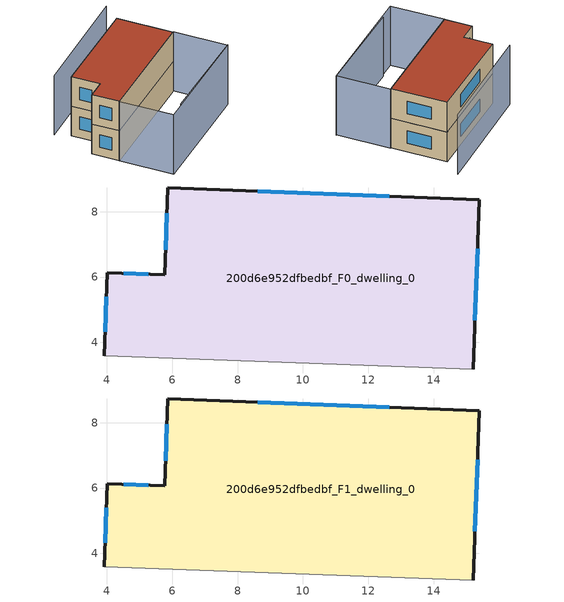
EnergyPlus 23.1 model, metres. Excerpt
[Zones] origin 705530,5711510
200d6e952dfbedbf_F0_dwelling_0
 floor ground (EU_floor_Construction): 15.4,8.36 15.2,3.19 3.92,3.6 4.01,6.13 5.78,6.07 5.87,8.72 z0
 wall outside (EU_wall_Construction): 15.2,3.19 15.4,8.36 5.87,8.72 5.78,6.07 4.01,6.13 3.92,3.6 z0:3
 wall adiabatic (EU_wall_Construction): 3.92,3.6 15.2,3.19 z0:3
 window (EU_Window_Construction): 5.27,6.09 4.52,6.11 / 5.84,7.96 5.8,6.84 / 12.64,8.47 8.62,8.62 / 15.26,4.68 15.34,6.87 / 3.99,5.4 3.95,4.33 z0.87:2.13
200d6e952dfbedbf_F1_dwelling_0
 floor to 200d6e952dfbedbf_F0_dwelling_0 (EU_floor_Construction): 15.4,8.36 15.2,3.19 3.92,3.6 4.01,6.13 5.77,6.07 5.87,8.72 z3
 wall outside (EU_wall_Construction): 15.2,3.19 15.4,8.36 5.87,8.72 5.78,6.07 4.01,6.13 3.92,3.6 z3:6
 wall adiabatic (EU_wall_Construction): 3.92,3.6 15.2,3.19 z3:6
 window (EU_Window_Construction): 5.27,6.09 4.52,6.11 / 5.84,7.96 5.8,6.84 / 12.64,8.47 8.62,8.62 / 15.26,4.68 15.34,6.87 / 3.99,5.4 3.95,4.33 z3.87:5.13
 roof outside (EU_roof_Construction): 15.2,3.19 15.4,8.36 5.87,8.72 5.78,6.07 4.01,6.13 3.92,3.6 z6
shading: 5.48,-1.3 15.15,-1.79 / 16.81,9.84 5.5,10.13 / 3.89,3.6 15.26,3.19 / 15.26,3.19 15.08,-1.78 / 15.08,-1.78 3.71,-1.37 / 3.71,-1.37 3.89,3.6 z0:6
[Building]
EU S2 Campaign: North Axis=0; Terrain=City; Solar Distribution=FullExterior
[Site:Location]
London: Latitude=51.5; Longitude=-0.5; Time Zone=0; Elevation=25
[SizingPeriod:WeatherFileDays]
AnnualSizingPeriod: Begin Month=1; Begin Day of Month=1; End Month=12; End Day of Month=31; Day of Week for Start Day=Monday; Use Weather File Daylight Saving Period=No; Use Weather File Rain and Snow Indicators=No
[MATERIAL]
EU_InternalMass_Material: Roughness=MediumRough; Thickness=0.1; Conductivity=1; Density=1800; Specific Heat=900; Thermal Absorptance=0.9; Solar Absorptance=0.7; Visible Absorptance=0.7
[MATERIAL:NOMASS] Roughness=MediumRough; Thermal Absorptance=0.9; Solar Absorptance=0.7; Visible Absorptance=0.7
Name | Thermal Resistance
EU_wall_NoMass | 0.724719
EU_roof_NoMass | 2.98947
EU_floor_NoMass | 2.39157
[WINDOWMATERIAL:SIMPLEGLAZINGSYSTEM]
EU_Window_SimpleGlazing: UFactor=2.63425; Solar Heat Gain Coefficient=0.76; Visible Transmittance=0.76
[CONSTRUCTION]
EU_wall_Construction: EU_wall_NoMass
EU_roof_Construction: EU_roof_NoMass
EU_floor_Construction: EU_floor_NoMass
EU_Window_Construction: EU_Window_SimpleGlazing
EU_InternalMass_Construction: EU_InternalMass_Material
[ZONE] Type=1; Multiplier=1; Ceiling Height=autocalculate; Floor Area=autocalculate; Part of Total Floor Area=Yes
Name | Volume
200d6e952dfbedbf_F0_dwelling_0 | 161.6
200d6e952dfbedbf_F1_dwelling_0 | 161.599
[INTERNALMASS] Construction=EU_InternalMass_Construction; Surface Area=53.8666
Name | Zone or ZoneList
200d6e952dfbedbf_F0_dwelling_0_EU_InternalMass | 200d6e952dfbedbf_F0_dwelling_0
200d6e952dfbedbf_F1_dwelling_0_EU_InternalMass | 200d6e952dfbedbf_F1_dwelling_0
[OTHEREQUIPMENT] Fuel Type=Electricity; Design Level Calculation Method=Watts/Area; Power per Zone Floor Area=1; Fraction Latent=0; Fraction Radiant=0; Fraction Lost=0; Carbon Dioxide Generation Rate=0; EndUse Subcategory=EU_Step8_InternalGains
Name | Zone or ZoneList or Space or SpaceList | Schedule
EU_Step8_InternalGain_200d6e952dfbedbf_F0_dwelling_0_f000 | 200d6e952dfbedbf_F0_dwelling_0 | EU_Step8_GainSchedule_200d6e952dfbedbf_F0_dwelling_0_f000
EU_Step8_InternalGain_200d6e952dfbedbf_F1_dwelling_0_f000 | 200d6e952dfbedbf_F1_dwelling_0 | EU_Step8_GainSchedule_200d6e952dfbedbf_F1_dwelling_0_f000
[ZONEVENTILATION:DESIGNFLOWRATE] Schedule=EU_AlwaysOn; Design Flow Rate Calculation Method=AirChanges/Hour; Air Changes per Hour=0.418135; Ventilation Type=Natural; Fan Pressure Rise=0; Fan Total Efficiency=1; Constant Term Coefficient=1; Temperature Term Coefficient=0; Velocity Term Coefficient=0; Velocity Squared Term Coefficient=0; Minimum Indoor Temperature=-100; Maximum Indoor Temperature=100; Delta Temperature=-100; Minimum Outdoor Temperature=-100; Maximum Outdoor Temperature=100; Maximum Wind Speed=40
Name | Zone or ZoneList or Space or SpaceList
EU_ConstantAir_200d6e952dfbedbf_F0_dwelling_0 | 200d6e952dfbedbf_F0_dwelling_0
EU_ConstantAir_200d6e952dfbedbf_F1_dwelling_0 | 200d6e952dfbedbf_F1_dwelling_0
[HVACTEMPLATE:THERMOSTAT] Constant Heating Setpoint=20; Constant Cooling Setpoint=50
EU_HeatOnly_200d6e952dfbedbf_F0_dwelling_0; EU_HeatOnly_200d6e952dfbedbf_F1_dwelling_0
[HVACTEMPLATE:ZONE:IDEALLOADSAIRSYSTEM] System Availability Schedule=EU_AlwaysOn; Maximum Heating Supply Air Temperature=50; Minimum Cooling Supply Air Temperature=13; Maximum Heating Supply Air Humidity Ratio=0.0156; Minimum Cooling Supply Air Humidity Ratio=0.0077; Heating Limit=NoLimit; Cooling Limit=NoLimit; Heating Availability Schedule=EU_AlwaysOn; Cooling Availability Schedule=EU_CoolingOff; Dehumidification Control Type=ConstantSensibleHeatRatio; Cooling Sensible Heat Ratio=0.7; Dehumidification Setpoint=60; Humidification Control Type=None; Humidification Setpoint=30; Outdoor Air Method=None; Outdoor Air Flow Rate per Person=0.00944; Outdoor Air Flow Rate per Zone Floor Area=0; Outdoor Air Flow Rate per Zone=0; Demand Controlled Ventilation Type=None; Outdoor Air Economizer Type=NoEconomizer; Heat Recovery Type=None; Sensible Heat Recovery Effectiveness=0.7; Latent Heat Recovery Effectiveness=0.65
Name | Template Thermostat
200d6e952dfbedbf_F0_dwelling_0 | EU_HeatOnly_200d6e952dfbedbf_F0_dwelling_0
200d6e952dfbedbf_F1_dwelling_0 | EU_HeatOnly_200d6e952dfbedbf_F1_dwelling_0
[SIZING:ZONE] Zone Cooling Design Supply Air Temperature Input Method=SupplyAirTemperature; Zone Cooling Design Supply Air Temperature=13; Zone Heating Design Supply Air Temperature Input Method=SupplyAirTemperature; Zone Heating Design Supply Air Temperature=50; Zone Cooling Design Supply Air Humidity Ratio=0.008; Zone Heating Design Supply Air Humidity Ratio=0.008; Cooling Design Air Flow Method=DesignDay; Cooling Design Air Flow Rate=0; Cooling Minimum Air Flow per Zone Floor Area=0.000762; Cooling Minimum Air Flow=0; Cooling Minimum Air Flow Fraction=0.2; Heating Design Air Flow Method=DesignDay; Heating Design Air Flow Rate=0; Heating Maximum Air Flow per Zone Floor Area=0.002032; Heating Maximum Air Flow=0.141576; Heating Maximum Air Flow Fraction=0.3; Account for Dedicated Outdoor Air System=No; Dedicated Outdoor Air System Control Strategy=NeutralSupplyAir; Dedicated Outdoor Air Low Setpoint Temperature for Design=autosize; Dedicated Outdoor Air High Setpoint Temperature for Design=autosize; Zone Load Sizing Method=Sensible Load Only No Latent Load; Zone Latent Cooling Design Supply Air Humidity Ratio Input Method=HumidityRatioDifference; Zone Cooling Design Supply Air Humidity Ratio Difference=0.005; Zone Latent Heating Design Supply Air Humidity Ratio Input Method=HumidityRatioDifference; Zone Humidification Design Supply Air Humidity Ratio Difference=0.005
200d6e952dfbedbf_F0_dwelling_0; 200d6e952dfbedbf_F1_dwelling_0
[SCHEDULE:CONSTANT]
Name | Hourly Value
EU_AlwaysOn | 1
EU_CoolingOff | 0
[SCHEDULE:FILE] Column Number=1; Rows to Skip at Top=0; Number of Hours of Data=8760; Column Separator=Comma; Interpolate to Timestep=No; Minutes per Item=60; Adjust Schedule for Daylight Savings=Yes
Name | File
EU_Step8_GainSchedule_200d6e952dfbedbf_F0_dwelling_0_f000 | ../../schedules/200d6e952dfbedbf/200d6e952dfbedbf_F0_dwelling_0_f000_gain.csv
EU_Step8_GainSchedule_200d6e952dfbedbf_F1_dwelling_0_f000 | ../../schedules/200d6e952dfbedbf/200d6e952dfbedbf_F1_dwelling_0_f000_gain.csv
